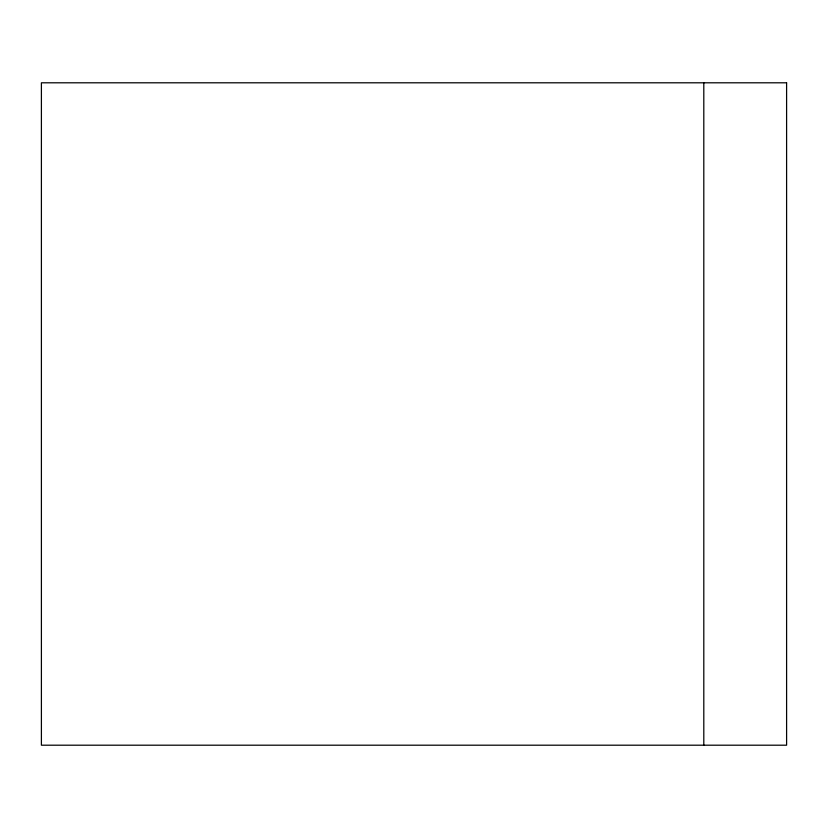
<?xml version="1.0" encoding="UTF-8"?>
<svg xmlns="http://www.w3.org/2000/svg" width="828" height="828" viewBox="0 0 828 828"><rect width="100%" height="100%" fill="white"/><g stroke="black" fill="none" stroke-linecap="round" stroke-linejoin="round"><path stroke-width="1.24" d="M703.8 82.8L703.8 745.2M786.6 82.8L41.4 82.8L41.4 745.2L786.6 745.2L786.6 82.8"/></g></svg>
